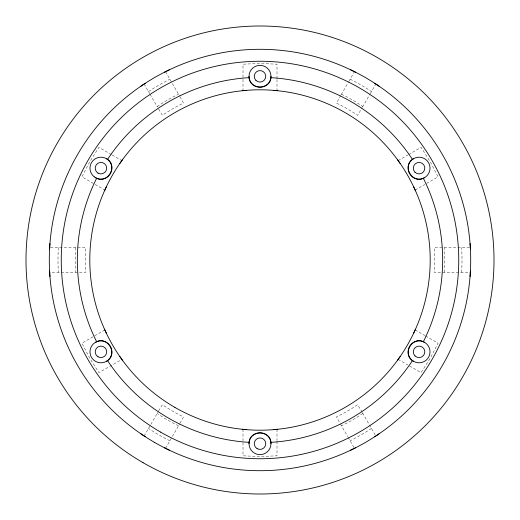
<?xml version="1.0" encoding="UTF-8"?>
<svg xmlns="http://www.w3.org/2000/svg" width="520" height="520" viewBox="0 0 520 520"><rect width="100%" height="100%" fill="white"/><g stroke="black" fill="none" stroke-linecap="round" stroke-linejoin="round"><path stroke-width="0.39" stroke-dasharray="2.6 1.95" d="M58.383 247.663L58.266 249.425A202.007 202.007 0 0 0 58.266 270.575L58.383 272.337M75.699 247.663L75.459 251.336A165.581 165.581 0 0 0 75.459 268.664L75.699 272.337M444.301 272.337L444.541 268.664A165.581 165.581 0 0 0 444.541 251.336L444.301 247.663M461.617 272.337L461.734 270.575A202.007 202.007 0 0 0 461.734 249.425L461.617 247.663M144.157 435.981L150.534 424.931M150.859 424.365L158.223 411.613M158.626 410.911L162.39 404.684A155.395 155.395 0 0 0 183.508 416.871L179.998 423.241M340.815 95.355L336.492 103.129A155.395 155.395 0 0 1 357.611 115.317L362.18 107.692M341.218 94.653L348.562 81.933M348.907 81.328L354.478 71.689M165.523 448.312L179.589 423.943M362.583 106.99L369.928 94.263M370.279 93.665L375.843 84.019M148.512 91.566L149.981 90.584A202.007 202.007 0 0 1 168.292 80.008L169.878 79.228M157.163 106.561L160.225 104.513A165.581 165.581 0 0 1 175.233 95.849L178.536 94.224M362.837 413.439L359.775 415.487A165.581 165.581 0 0 1 344.767 424.151L341.465 425.776M371.488 428.435L370.019 429.416A202.007 202.007 0 0 1 351.709 439.991L350.123 440.772M104.852 329.947L81.919 343.187L89.778 358.274L98.917 372.625L121.849 359.385M398.151 160.615L407.882 154.999M408.577 154.596L421.083 147.375L430.222 161.727L438.081 176.813L425.568 184.035M415.149 190.053L424.873 184.438M50.466 247.663L85.898 247.806A155.395 155.395 0 0 0 85.898 272.194L49.673 272.337M469.534 247.663L434.103 247.806A155.395 155.395 0 0 1 434.103 272.194L470.327 272.337M350.123 79.228L351.709 80.008A202.007 202.007 0 0 1 370.019 90.584L371.488 91.566M341.465 94.224L344.767 95.849A165.581 165.581 0 0 1 359.775 104.513L362.837 106.561M178.536 425.776L175.233 424.151A165.581 165.581 0 0 1 160.225 415.487L157.163 413.439M169.878 440.772L168.292 439.991A202.007 202.007 0 0 1 149.981 429.416L148.512 428.435M111.423 154.596L98.917 147.375L89.778 161.727L81.919 176.813L94.432 184.035M112.119 154.999L121.849 160.615M415.149 329.947L424.873 335.562M425.568 335.966L438.081 343.187L430.222 358.274L421.083 372.625L408.577 365.404M95.127 184.438L104.156 189.65M398.151 359.385L407.882 365.001M165.523 71.689L179.589 96.057M179.998 96.759L183.508 103.129A155.395 155.395 0 0 0 162.39 115.317L157.82 107.692M362.18 412.308L357.611 404.684A155.395 155.395 0 0 1 336.492 416.871L340.002 423.241M362.583 413.01L375.057 434.61M144.157 84.019L149.721 93.665M150.072 94.263L157.417 106.99M340.412 423.943L347.776 436.703M348.101 437.268L354.478 448.312M276.998 78.63L276.998 64.188L260 63.447L243.003 64.188L243.003 78.63M276.998 79.43L276.998 90.662M276.998 429.338L276.998 440.57M276.998 441.37L276.998 455.812L260 456.553L243.003 455.812L243.003 441.37M243.003 79.43L243.003 89.862M243.003 429.338L243.003 440.57"/><path stroke-width="0.78" d="M49.589 248.976L49.953 243.471M270.966 76.33A10.966 10.966 0 0 1 254.52 85.826A10.966 10.966 0 0 1 254.52 66.833A10.966 10.966 0 0 1 270.966 76.33C271.609 90.46 248.391 90.46 249.035 76.33M249.035 443.671C248.391 429.54 271.609 429.54 270.966 443.671A10.966 10.966 0 0 1 254.52 453.167A10.966 10.966 0 0 1 254.52 434.174A10.966 10.966 0 0 1 270.966 443.671M470.048 276.53L470.412 271.024M104.52 190.775L106.385 186.732M413.615 333.268L415.48 329.225M96.662 178.256L95.127 181.363A182.669 182.669 0 0 0 95.127 338.637L96.662 341.744M423.339 341.744L424.873 338.637A182.669 182.669 0 0 0 424.873 181.363L423.339 178.256M107.536 159.412L109.46 156.54A182.669 182.669 0 0 1 245.667 77.896L249.125 77.668M412.464 360.588L410.54 363.46A182.669 182.669 0 0 1 274.333 442.104L270.875 442.332M119.737 163.599L122.31 159.959M397.69 360.041L400.263 356.401M140.66 86.359L145.243 83.291M106.418 361.329C118.976 354.822 107.374 334.718 95.453 342.335A10.966 10.966 0 0 0 95.453 361.329A10.966 10.966 0 0 0 111.904 351.832A10.966 10.966 0 0 0 95.453 342.335M413.582 158.672C401.024 165.178 412.626 185.283 424.548 177.665M374.757 436.709L379.34 433.641M164.346 72.267L169.292 69.83M350.707 450.171L355.654 447.733M242.209 90.734L246.649 90.331M273.351 429.669L277.791 429.267M270.875 77.668L274.333 77.896A182.669 182.669 0 0 1 410.54 156.54L412.464 159.412M249.125 442.332L245.667 442.104A182.669 182.669 0 0 1 109.46 363.46L107.536 360.588M273.351 90.331L277.791 90.734M242.209 429.267L246.649 429.669M350.707 69.83L355.654 72.267M95.453 177.665C107.374 185.283 118.976 165.178 106.418 158.672M424.548 342.335C412.626 334.718 401.024 354.822 413.582 361.329A10.966 10.966 0 0 0 430.027 351.832A10.966 10.966 0 0 0 413.582 342.335A10.966 10.966 0 0 0 413.582 361.329M164.346 447.733L169.292 450.171M374.757 83.291L379.34 86.359M140.66 433.641L145.243 436.709M397.69 159.959L400.263 163.599M119.737 356.401L122.31 360.041M413.615 186.732L415.48 190.775M104.52 329.225L106.385 333.268M470.048 243.471L470.412 248.976M49.589 271.024L49.953 276.53M174.902 407.394A170.196 170.196 0 0 0 430.196 260A170.196 170.196 0 0 0 174.902 112.606A170.196 170.196 0 0 0 174.902 407.394M160.628 432.12A198.744 198.744 0 0 0 458.744 260A198.744 198.744 0 0 0 160.628 87.88A198.744 198.744 0 0 0 160.628 432.12M143 462.651A234 234 0 0 0 494 260A234 234 0 0 0 143 57.35A234 234 0 0 0 143 462.651M154.648 442.468A210.697 210.697 0 0 0 470.697 260A210.697 210.697 0 0 0 154.648 77.532A210.697 210.697 0 0 0 154.648 442.468M255.931 80.405A5.759 5.759 0 0 0 265.558 77.825A5.759 5.759 0 0 0 258.512 70.772A5.759 5.759 0 0 0 255.931 80.405M414.993 355.907A5.759 5.759 0 0 0 424.625 353.327A5.759 5.759 0 0 0 417.573 346.275A5.759 5.759 0 0 0 414.993 355.907M98.059 356.818A5.759 5.759 0 0 0 106.698 351.832A5.759 5.759 0 0 0 98.059 346.847A5.759 5.759 0 0 0 98.059 356.818M412.386 176.865A10.966 10.966 0 0 0 429.936 169.598A10.966 10.966 0 0 0 414.863 158.035A10.966 10.966 0 0 0 412.386 176.865M98.059 173.154A5.759 5.759 0 0 0 106.698 168.168A5.759 5.759 0 0 0 98.059 163.183A5.759 5.759 0 0 0 98.059 173.154M94.263 176.865A10.966 10.966 0 0 0 111.813 169.598A10.966 10.966 0 0 0 96.74 158.035A10.966 10.966 0 0 0 94.263 176.865M414.993 172.237A5.759 5.759 0 0 0 424.625 169.656A5.759 5.759 0 0 0 417.573 162.604A5.759 5.759 0 0 0 414.993 172.237M257.12 448.656A5.759 5.759 0 0 0 265.759 443.671A5.759 5.759 0 0 0 257.12 438.685A5.759 5.759 0 0 0 257.12 448.656"/></g></svg>
